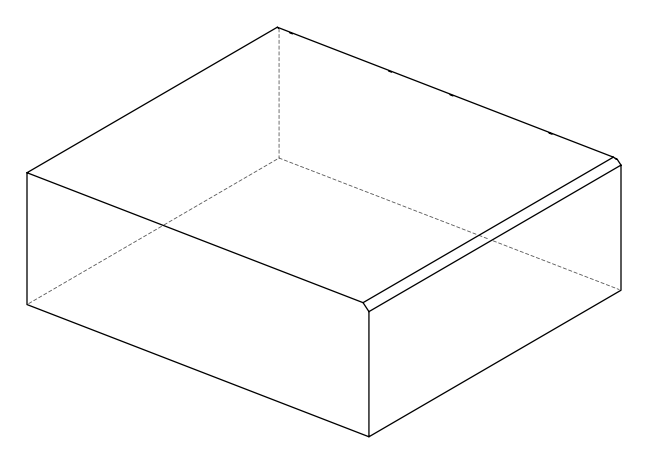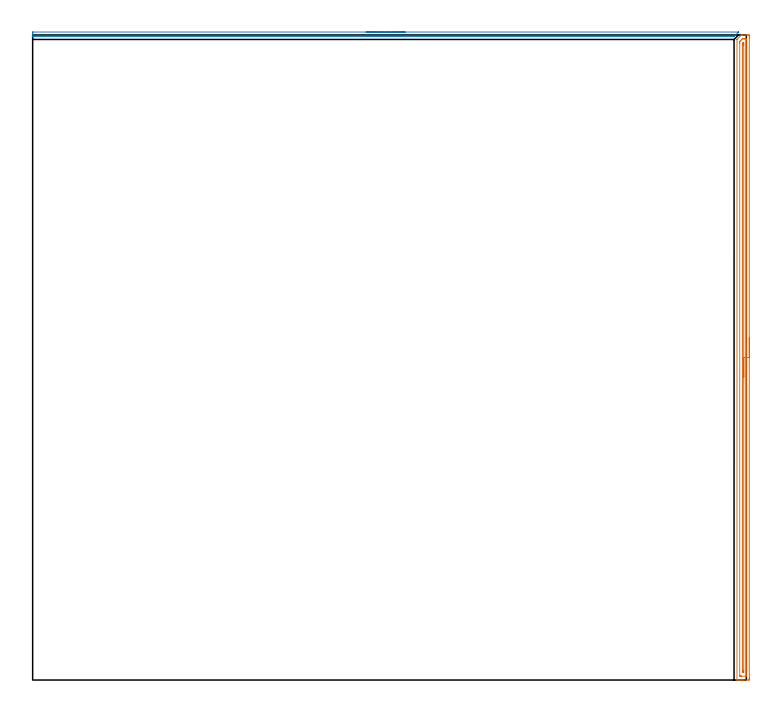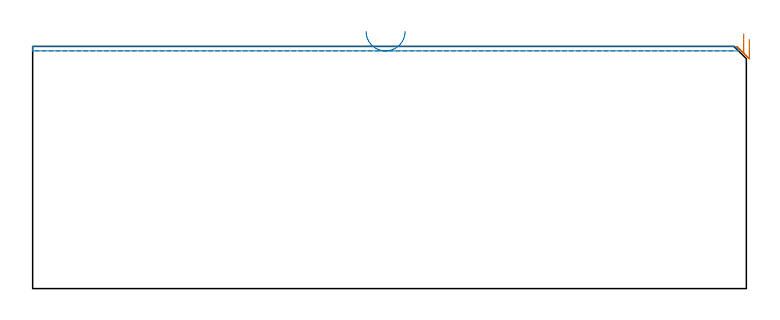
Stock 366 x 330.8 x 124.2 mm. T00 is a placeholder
(PLAN: 2 operations, 0 tool changes, 11.1 min)
(1 AREA_MILL | FG_CHAMFER_SURFACE | UGT0205_001 | 8.09 min | 6569 mm3)
(2 AREA_MILL_1 | FG_CHAMFER_SURFACE_1 | UGT0205_001 | 3.04 min | 956 mm3)
(TOOL UGT0205_001 | Chamfer Mill 20 x 3 x 45 deg. | D20 FL50 Z2)
(OP 1 AREA_MILL)
G17 G21 G94 G90
T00 M6
G54
G17 G0 G90 X367.5 Y175.4 S1061 M3
G43 Z134.2 H0
Z127.9
G94 G1 Y175.362 Z127.028 F250.
Y175.248 Z126.164
Y175.059 Z125.312
Y174.797 Z124.48
Y174.463 Z123.674
Y174.06 Z122.9
Y173.592 Z122.164
Y173.06 Z121.472
Y172.471 Z120.829
Y171.828 Z120.24
Y171.136 Z119.708
Y170.4 Z119.24
Y169.626 Z118.837
Y168.82 Z118.503
Y167.988 Z118.241
Y167.137 Z118.052
Y166.272 Z117.938
Y165.4 Z117.9
Y1.007
X367.499 Y0.615 Z117.901
X367.494 Y0.12 Z117.903
X367.491 Y0.009 Z117.905
X367.004 Y0. Z118.392
X364.35 Y0.001 Z121.044
X363.797 Z121.6
X363.465 Z121.931
X362.912 Z122.484
X362.581 Z122.814
X361.696 Y0.003 Z123.703
X361.565 Y0.004 Z123.834
X361.258 Y0.016 Z124.135
X361.217 Y0.03 Z124.176
X361.203 Y0.038 Z124.189
X361.2 Y0.169 Z124.2
Y328.399
X361.204 Y328.495 Z124.189
X361.227 Y328.525 Z124.168
X361.307 Y328.607 Z124.091
X363.331 Y330.631 Z122.067
X363.465 Y330.761 Z121.933
X363.497 Y330.79 Z121.901
X364.133 Y330.8 Z121.267
X365.568 Z119.828
X366.119 Z119.277
X366.453 Z118.944
X367.004 Y330.796 Z118.391
X367.491 Y330.791 Z117.905
X367.494 Y330.68 Z117.902
X367.499 Y330.185 Z117.901
X367.5 Y329.684 Z117.9
Y165.4
X366.086 Z119.314
Y2.401
X366.085 Y2.187 Z119.315
X366.082 Y2.079 Z119.318
X366.079 Y2.028 Z119.321
X366.077 Y2.01 Z119.323
X366.029 Y2.009 Z119.371
X365.63 Y2.002 Z119.77
X363.465 Y2.001 Z121.935
X362.976 Y2.003 Z122.424
X362.738 Y2.008 Z122.662
X362.631 Y2.011 Z122.769
X362.616 Y2.366 Z122.784
X362.615 Y2.401 Z122.785
Y326.612
X362.624 Y327.462 Z122.776
X362.661 Y327.505 Z122.739
X363.063 Y327.912 Z122.337
X363.465 Y328.316 Z121.935
X363.507 Y328.357 Z121.893
X363.549 Y328.399 Z121.851
X363.959 Y328.794 Z121.441
X364.35 Y328.797 Z121.05
X364.838 Y328.799 Z120.562
X365.235 Y328.8 Z120.165
X365.723 Y328.799 Z119.677
X365.962 Y328.793 Z119.438
X366.07 Y328.79 Z119.33
X366.084 Y328.434 Z119.316
X366.085 Y328.399 Z119.315
X366.086 Y165.4 Z119.314
X364.672 Z120.728
X364.671 Y4.756 Z120.729
X364.669 Y4.188 Z120.731
X364.666 Y4.027 Z120.734
X364.665 Y4.014 Z120.735
X364.645 Y4.01 Z120.755
X364.597 Y4.004 Z120.803
X364.534 Y4.001 Z120.866
X364.35 Y4.003 Z121.05
X364.165 Y4.007 Z121.235
X364.047 Y4.011 Z121.353
X364.035 Y4.081 Z121.365
X364.033 Y4.188 Z121.367
X364.03 Y4.511 Z121.37
X364.029 Y5.081 Z121.371
X364.028 Y5.406 Z121.372
X364.029 Y326.043 Z121.371
X364.032 Y326.328 Z121.368
X364.035 Y326.398 Z121.365
X364.039 Y326.428 Z121.361
X364.064 Y326.456 Z121.336
X364.213 Y326.612 Z121.187
X364.283 Y326.68 Z121.117
X364.35 Y326.739 Z121.05
X364.414 Y326.79 Z120.986
X364.536 Y326.791 Z120.864
X364.654 Y326.79 Z120.746
X364.665 Y326.719 Z120.735
X364.667 Y326.612 Z120.733
X364.67 Y326.289 Z120.73
X364.671 Y325.719 Z120.729
X364.672 Y325.394 Z120.728
Y165.4
Y164.528 Z120.767
Y163.664 Z120.88
Y162.812 Z121.069
Y161.98 Z121.332
Y161.174 Z121.665
Y160.4 Z122.068
Y159.664 Z122.537
Y158.972 Z123.068
Y158.329 Z123.657
Y157.74 Z124.301
Y157.209 Z124.993
Y156.74 Z125.728
Y156.337 Z126.502
Y156.003 Z127.308
Y155.741 Z128.14
Y155.552 Z128.992
Y155.438 Z129.857
Y155.4 Z130.728
G0 Z134.2
M5
M2
(OP 2 AREA_MILL_1)
G17 G21 G94 G90
T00 M6
G54
G17 G0 G90 X171. Y332.3 S1061 M3
G43 Z134.2 H0
Z131.9
G94 G1 X171.038 Z131.028 F250.
X171.152 Z130.163
X171.341 Z129.312
X171.603 Z128.48
X171.937 Z127.674
X172.34 Z126.9
X172.808 Z126.164
X173.34 Z125.472
X173.929 Z124.829
X174.572 Z124.24
X175.264 Z123.708
X176. Z123.24
X176.774 Z122.837
X177.58 Z122.503
X178.412 Z122.241
X179.264 Z122.052
X180.128 Z121.938
X181. Z121.9
X361.833 Y332.299 Z121.899
X361.905 Z121.898
X361.958 Y332.296 Z121.896
X361.974 Y332.293 Z121.898
X361.983 Y332.291 Z121.9
X361.95 Y332.246 Z121.946
X361.872 Y332.171 Z122.026
X361.833 Y332.132 Z122.065
X359.869 Y330.169 Z124.03
X359.735 Y330.036 Z124.16
X359.695 Y330.004 Z124.189
X359.601 Y330. Z124.2
X0.166
X0.01 Y330.003 Z124.188
X0. Y330.104 Z124.087
Y330.21 Z123.99
Y330.501 Z123.698
Y331.15 Z123.044
Y331.474 Z122.721
X0.002 Y332.019 Z122.177
X0.004 Y332.291 Z121.905
X0.026 Y332.293 Z121.904
X0.167 Y332.3 Z121.9
X181.
X181.872 Z121.938
X182.736 Z122.052
X183.588 Z122.241
X184.42 Z122.503
X185.226 Z122.837
X186. Z123.24
X186.736 Z123.708
X187.428 Z124.24
X188.071 Z124.829
X188.66 Z125.472
X189.192 Z126.164
X189.66 Z126.9
X190.063 Z127.674
X190.397 Z128.48
X190.659 Z129.312
X190.848 Z130.163
X190.962 Z131.028
X191. Z131.9
G0 Z134.2
M5
M2
